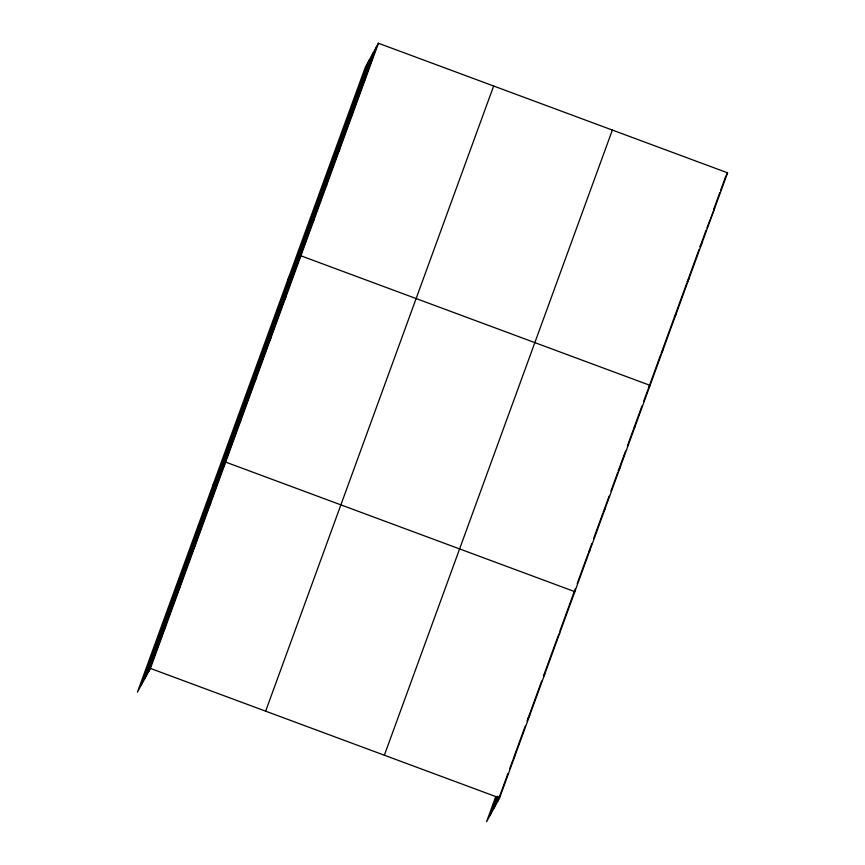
<?xml version="1.0" encoding="UTF-8"?>
<svg xmlns="http://www.w3.org/2000/svg" width="865" height="865" viewBox="0 0 865 865"><rect width="100%" height="100%" fill="white"/><g stroke="black" fill="none" stroke-linecap="round" stroke-linejoin="round"><path stroke-width="1.3" d="M141.136 685.383L369.139 60.226M144.963 678.387L372.966 53.219M148.683 671.597L376.686 46.429M378.427 43.25L365.419 67.016L137.416 692.173L150.424 668.418L378.427 43.25L727.584 172.827L499.581 797.984L486.573 821.75L495.688 796.741M265.642 711.171L493.645 86.013M384.363 755.232L612.366 130.064M490.293 814.96L497.137 796.2M494.12 807.964L498.229 796.708M497.84 801.163L507.874 773.656M509.701 768.661L512.891 759.903M513.345 758.659L525.206 726.146M527.023 721.151L541.62 681.133M543.447 676.138L558.033 636.121M559.86 631.126L572.63 596.115M575.366 588.611L573.084 594.861L574.825 591.682L225.668 462.105L212.649 485.871M577.193 583.605L588.135 553.6M588.589 552.357L591.779 543.598M593.606 538.603L602.721 513.594M609.111 496.088L603.175 512.34L604.927 509.161M610.928 491.082L617.772 472.333M625.525 451.076L618.226 471.079L619.967 467.9M627.352 446.07L633.277 429.818M633.731 428.564L641.938 406.063M643.765 401.057L647.874 389.812M660.784 354.401L648.328 388.558L650.069 385.379L300.901 255.802L287.894 279.568M673.705 318.969L661.249 353.136L662.99 349.947M686.626 283.547L674.17 317.704L675.911 314.525M699.082 249.39L687.091 282.282L688.832 279.103M706.002 230.404L700.001 246.849L701.753 243.671M706.932 227.873L714.663 208.249M713.852 208.898L719.853 192.452M720.772 189.922L725.843 176.006M363.765 81.861L365.506 78.672M350.844 117.283L352.585 114.104M337.923 152.705L339.664 149.526M325.002 188.138L326.743 184.959M312.081 223.559L313.822 220.38M284.12 300.252L285.861 297.063M269.069 341.513L270.81 338.323M254.018 382.773L255.759 379.584M238.967 424.034L240.708 420.844M208.876 506.555L210.617 503.376M193.825 547.815L195.566 544.636M178.774 589.076L180.515 585.897M163.734 630.336L165.475 627.157M726.427 174.946L727.584 172.827M633.861 428.759L635.018 426.64M588.708 552.54L589.876 550.421M558.617 635.061L559.774 632.942M543.566 676.322L544.734 674.203M527.942 718.642L529.683 715.463M513.475 758.843L514.632 756.724M150.424 668.418L499.581 797.984"/></g></svg>
